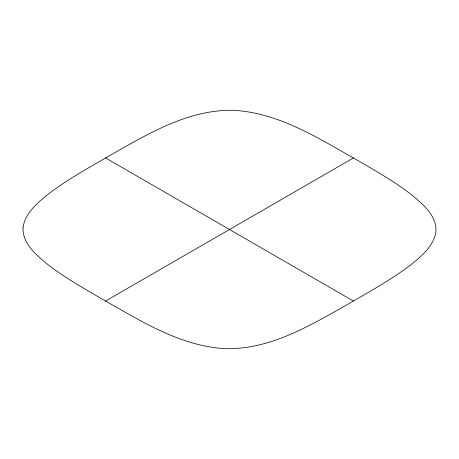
<?xml version="1.0" encoding="UTF-8"?>
<svg xmlns="http://www.w3.org/2000/svg" width="459" height="459" viewBox="0 0 459 459"><rect width="100%" height="100%" fill="white"/><g stroke="black" fill="none" stroke-linecap="round" stroke-linejoin="round"><path stroke-width="0.69" d="M105.57 301.052L353.43 157.948M105.57 157.948L353.43 301.052M23.07 227.262C22.101 242.673 35.2 254.011 45.929 263.041C63.285 276.771 82.631 287.684 101.697 298.815C140.374 320.6 179.997 346.281 225.627 348.679C271.062 349.62 311.345 324.823 349.557 303.284C370.166 291.264 391.177 279.72 410.231 265.273C421.098 256.472 433.646 246.414 435.93 231.738C436.899 216.327 423.8 204.989 413.071 195.959C395.715 182.229 376.369 171.316 357.303 160.185C318.626 138.4 279.003 112.719 233.373 110.321C187.938 109.38 147.655 134.177 109.443 155.716C88.834 167.736 67.823 179.28 48.769 193.727C37.902 202.528 25.354 212.586 23.07 227.262"/></g></svg>
